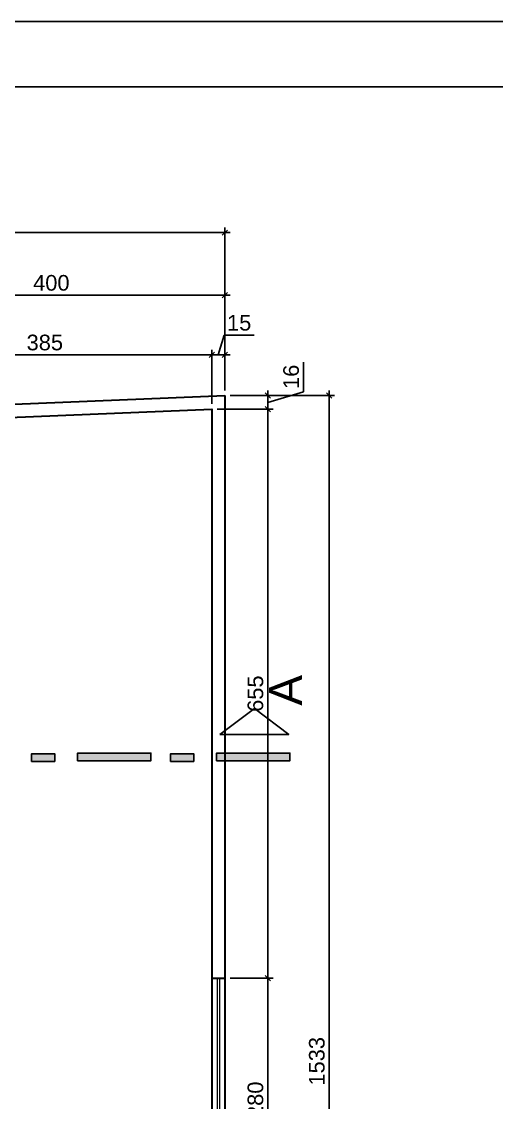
# Model space of a CAD drawing. Extents: x -165 to 197, y 154 to 653.
# Drawn here: x 133.63 to 139.1, y 480.4 to 492.85 of the extents above; entities that cross this region are included whole.
import ezdxf

# ---------------------------------------------------------------- set-up
doc = ezdxf.new("R2010")
doc.units = 0
doc.header["$MEASUREMENT"] = 0
doc.header["$PDMODE"] = 3
doc.header["$PDSIZE"] = 0.1
doc.layers.get('0').update_dxf_attribs({"linetype": 'CONTINUOUS'})
doc.layers.get('DEFPOINTS').update_dxf_attribs({"linetype": 'CONTINUOUS'})
doc.layers.add('AIT-ESQUADRIA 34', color=252, linetype='CONTINUOUS', lineweight=15)
doc.layers.add('AIT-PAREDE', color=4, linetype='CONTINUOUS', lineweight=30)
for name, color, linetype in [('COTA', 1, 'CONTINUOUS'), ('LINHA CORTE', 7, 'CONTINUOUS'), ('MARGEM', 4, 'CONTINUOUS'), ('TEXTO', 190, 'CONTINUOUS')]:
    doc.layers.add(name, color=color, linetype=linetype)
doc.styles.add('ARIAL', font='ARIAL.TTF', dxfattribs={"height": 0.18})
doc.dimstyles.new('Copy of ISO-25', dxfattribs={"dimtxt": 0.18, "dimasz": 0.06, "dimexe": 0.06, "dimexo": 0.06, "dimgap": 0.05, "dimtad": 1, "dimdec": 0, "dimlfac": 100, "dimdsep": 46, "dimtxsty": 'ARIAL', "dimblk1": 'OBLIQUE', "dimblk2": 'OBLIQUE', "dimsah": 1, "dimcen": 2.5, "dimdle": 0.06, "dimclrd": 256, "dimclre": 256, "dimclrt": 256, "dimadec": 0, "dimazin": 0, "dimtfac": 1, "dimtdec": 0, "dimtmove": 1, "dimatfit": 3, "dimldrblk": 'OBLIQUE', "dimfxl": 0, "dimtolj": 1, "dimtzin": 0, "dimlwd": -1, "dimlwe": -1, "dimarcsym": 0})

# ---------------------------------------------------------------- blocks, each defined once
blk = doc.blocks.new('_OBLIQUE')
at = {"color": 0, "linetype": 'ByBlock'}
blk.add_line((-0.5, -0.5), (0.5, 0.5), dxfattribs=at)
blk = doc.blocks.new('*D222')
at = {"layer": 'COTA'}
for p, q in [((137.175, 488.601), (137.175, 473.15)), ((136.528, 488.541), (137.235, 488.541)), ((136.528, 473.21), (137.235, 473.21))]:
    blk.add_line(p, q, dxfattribs=at)
at = {"layer": 'DEFPOINTS', "color": 0}
for p in [(136.468, 488.541), (136.468, 473.21), (137.175, 473.21)]:
    blk.add_point(p, dxfattribs=at)
at = {"layer": 'COTA', "xscale": 0.06, "yscale": 0.06, "zscale": 0.06}
for p, rotation in [((137.175, 488.541), 90), ((137.175, 473.21), 270)]:
    blk.add_blockref('_OBLIQUE', p, dxfattribs=dict(at, rotation=rotation))
at = {"layer": 'COTA', "insert": (137.033, 480.876), "char_height": 0.18, "attachment_point": 5, "rotation": 90, "style": 'ARIAL'}
blk.add_mtext('\\A1;1533', dxfattribs=at)
blk = doc.blocks.new('*D223')
at = {"layer": 'COTA'}
for p, q in [((135.898, 489.009), (135.967, 489.236)), ((135.967, 489.236), (136.309, 489.236)), ((135.823, 488.445), (135.823, 489.069)), ((135.973, 488.601), (135.973, 489.069)), ((136.033, 489.009), (135.763, 489.009))]:
    blk.add_line(p, q, dxfattribs=at)
at = {"layer": 'DEFPOINTS', "color": 0}
for p in [(135.823, 489.009), (135.973, 488.541), (135.823, 488.385)]:
    blk.add_point(p, dxfattribs=at)
at = {"layer": 'COTA', "xscale": 0.06, "yscale": 0.06, "zscale": 0.06, "rotation": 180}
blk.add_blockref('_OBLIQUE', (135.823, 489.009), dxfattribs=at)
at = {"layer": 'COTA', "xscale": 0.06, "yscale": 0.06, "zscale": 0.06}
blk.add_blockref('_OBLIQUE', (135.973, 489.009), dxfattribs=at)
at = {"layer": 'COTA', "insert": (136.138, 489.378), "char_height": 0.18, "attachment_point": 5, "style": 'ARIAL'}
blk.add_mtext('\\A1;15', dxfattribs=at)
blk = doc.blocks.new('*D224')
at = {"layer": 'COTA'}
for p, q in [((131.977, 486.021), (131.977, 489.069)), ((135.823, 488.445), (135.823, 489.069)), ((135.883, 489.009), (131.917, 489.009))]:
    blk.add_line(p, q, dxfattribs=at)
at = {"layer": 'DEFPOINTS', "color": 0}
for p in [(131.977, 489.009), (135.823, 488.385), (131.977, 485.961)]:
    blk.add_point(p, dxfattribs=at)
at = {"layer": 'COTA', "xscale": 0.06, "yscale": 0.06, "zscale": 0.06, "rotation": 180}
blk.add_blockref('_OBLIQUE', (131.977, 489.009), dxfattribs=at)
at = {"layer": 'COTA', "xscale": 0.06, "yscale": 0.06, "zscale": 0.06}
blk.add_blockref('_OBLIQUE', (135.823, 489.009), dxfattribs=at)
at = {"layer": 'COTA', "insert": (133.9, 489.151), "char_height": 0.18, "attachment_point": 5, "style": 'ARIAL'}
blk.add_mtext('\\A1;385', dxfattribs=at)
blk = doc.blocks.new('*D248')
at = {"layer": 'COTA'}
for p, q in [((136.879, 488.586), (136.879, 488.927)), ((136.468, 488.601), (136.468, 488.325)), ((136.468, 488.463), (136.879, 488.586)), ((136.033, 488.541), (136.528, 488.541)), ((135.883, 488.385), (136.528, 488.385))]:
    blk.add_line(p, q, dxfattribs=at)
at = {"layer": 'DEFPOINTS', "color": 0}
for p in [(135.973, 488.541), (135.823, 488.385), (136.468, 488.385)]:
    blk.add_point(p, dxfattribs=at)
at = {"layer": 'COTA', "xscale": 0.06, "yscale": 0.06, "zscale": 0.06}
for p, rotation in [((136.468, 488.541), 90), ((136.468, 488.385), 270)]:
    blk.add_blockref('_OBLIQUE', p, dxfattribs=dict(at, rotation=rotation))
at = {"layer": 'COTA', "insert": (136.737, 488.757), "char_height": 0.18, "attachment_point": 5, "rotation": 90, "style": 'ARIAL'}
blk.add_mtext('\\A1;16', dxfattribs=at)
blk = doc.blocks.new('*D249')
at = {"layer": 'COTA'}
for p, q in [((136.468, 488.445), (136.468, 481.773)), ((135.883, 488.385), (136.528, 488.385)), ((136.033, 481.833), (136.528, 481.833))]:
    blk.add_line(p, q, dxfattribs=at)
at = {"layer": 'DEFPOINTS', "color": 0}
for p in [(135.823, 488.385), (135.973, 481.833), (136.468, 481.833)]:
    blk.add_point(p, dxfattribs=at)
at = {"layer": 'COTA', "xscale": 0.06, "yscale": 0.06, "zscale": 0.06}
for p, rotation in [((136.468, 488.385), 90), ((136.468, 481.833), 270)]:
    blk.add_blockref('_OBLIQUE', p, dxfattribs=dict(at, rotation=rotation))
at = {"layer": 'COTA', "insert": (136.326, 485.109), "char_height": 0.18, "attachment_point": 5, "rotation": 90, "style": 'ARIAL'}
blk.add_mtext('\\A1;655', dxfattribs=at)
blk = doc.blocks.new('*D250')
at = {"layer": 'COTA'}
for p, q in [((136.033, 481.833), (136.528, 481.833)), ((136.468, 481.893), (136.468, 478.973)), ((136.033, 479.033), (136.528, 479.033))]:
    blk.add_line(p, q, dxfattribs=at)
at = {"layer": 'DEFPOINTS', "color": 0}
for p in [(135.973, 481.833), (135.973, 479.033), (136.468, 479.033)]:
    blk.add_point(p, dxfattribs=at)
at = {"layer": 'COTA', "xscale": 0.06, "yscale": 0.06, "zscale": 0.06}
for p, rotation in [((136.468, 481.833), 90), ((136.468, 479.033), 270)]:
    blk.add_blockref('_OBLIQUE', p, dxfattribs=dict(at, rotation=rotation))
at = {"layer": 'COTA', "insert": (136.326, 480.433), "char_height": 0.18, "attachment_point": 5, "rotation": 90, "style": 'ARIAL'}
blk.add_mtext('\\A1;280', dxfattribs=at)
blk = doc.blocks.new('*D312')
at = {"layer": 'COTA'}
for p, q in [((131.917, 489.696), (136.033, 489.696)), ((131.977, 489.069), (131.977, 489.756)), ((135.973, 489.069), (135.973, 489.756))]:
    blk.add_line(p, q, dxfattribs=at)
at = {"layer": 'DEFPOINTS', "color": 0}
for p in [(135.973, 489.696), (131.977, 489.009), (135.973, 489.009)]:
    blk.add_point(p, dxfattribs=at)
at = {"layer": 'COTA', "xscale": 0.06, "yscale": 0.06, "zscale": 0.06, "rotation": 180}
blk.add_blockref('_OBLIQUE', (131.977, 489.696), dxfattribs=at)
at = {"layer": 'COTA', "xscale": 0.06, "yscale": 0.06, "zscale": 0.06}
blk.add_blockref('_OBLIQUE', (135.973, 489.696), dxfattribs=at)
at = {"layer": 'COTA', "insert": (133.975, 489.838), "char_height": 0.18, "attachment_point": 5, "style": 'ARIAL'}
blk.add_mtext('\\A1;400', dxfattribs=at)
blk = doc.blocks.new('*D313')
at = {"layer": 'COTA'}
for p, q in [((136.033, 490.417), (93.263, 490.417)), ((93.323, 489.756), (93.323, 490.477)), ((135.973, 489.756), (135.973, 490.477))]:
    blk.add_line(p, q, dxfattribs=at)
at = {"layer": 'DEFPOINTS', "color": 0}
for p in [(93.323, 490.417), (93.323, 489.696), (135.973, 489.696)]:
    blk.add_point(p, dxfattribs=at)
at = {"layer": 'COTA', "xscale": 0.06, "yscale": 0.06, "zscale": 0.06, "rotation": 180}
blk.add_blockref('_OBLIQUE', (93.323, 490.417), dxfattribs=at)
at = {"layer": 'COTA', "xscale": 0.06, "yscale": 0.06, "zscale": 0.06}
blk.add_blockref('_OBLIQUE', (135.973, 490.417), dxfattribs=at)
at = {"layer": 'COTA', "insert": (114.648, 490.559), "char_height": 0.18, "attachment_point": 5, "style": 'ARIAL'}
blk.add_mtext('\\A1;4265', dxfattribs=at)
blk = doc.blocks.new('*D314')
at = {"layer": 'COTA'}
for p, q in [((137.175, 488.601), (137.175, 473.15)), ((136.528, 488.541), (137.235, 488.541)), ((136.528, 473.21), (137.235, 473.21))]:
    blk.add_line(p, q, dxfattribs=at)
at = {"layer": 'DEFPOINTS', "color": 0}
for p in [(136.468, 488.541), (136.468, 473.21), (137.175, 473.21)]:
    blk.add_point(p, dxfattribs=at)
at = {"layer": 'COTA', "xscale": 0.06, "yscale": 0.06, "zscale": 0.06}
for p, rotation in [((137.175, 488.541), 90), ((137.175, 473.21), 270)]:
    blk.add_blockref('_OBLIQUE', p, dxfattribs=dict(at, rotation=rotation))
at = {"layer": 'COTA', "insert": (137.033, 480.876), "char_height": 0.18, "attachment_point": 5, "rotation": 90, "style": 'ARIAL'}
blk.add_mtext('\\A1;1533', dxfattribs=at)

msp = doc.modelspace()

# ---------------------------------------------------------------- hatches: boundary and pattern name
at = {"layer": 'LINHA CORTE'}
for points in [[(133.748, 484.417), (133.748, 484.328), (134.014, 484.328), (134.014, 484.417)], [(134.278, 484.425), (134.278, 484.336), (135.122, 484.336), (135.122, 484.425)], [(135.348, 484.417), (135.348, 484.328), (135.615, 484.328), (135.615, 484.417)], [(135.878, 484.425), (135.878, 484.336), (136.722, 484.336), (136.722, 484.425)]]:
    msp.add_hatch(color=256, dxfattribs=at).paths.add_polyline_path(points)

# ---------------------------------------------------------------- linework, layer by layer
msp.add_lwpolyline([(89.777, 492.847), (152.777, 492.847), (152.777, 448.297), (89.777, 448.297)], close=True)
at = {"layer": 'AIT-ESQUADRIA 34', "color": 9}
for p, q in [((135.823, 479.033), (135.823, 481.833)), ((135.823, 479.033), (135.823, 481.833)), ((135.883, 481.833), (135.883, 479.033)), ((135.883, 481.833), (135.883, 479.033)), ((135.913, 481.833), (135.913, 479.033)), ((135.913, 481.833), (135.913, 479.033)), ((135.973, 481.833), (135.973, 479.033)), ((135.973, 481.833), (135.973, 479.033))]:
    msp.add_line(p, q, dxfattribs=at)
at = {"layer": 'AIT-PAREDE'}
for p, q in [((135.973, 488.541), (135.973, 481.833)), ((135.973, 488.541), (135.973, 481.833)), ((135.973, 488.541), (135.973, 481.833)), ((135.973, 488.541), (135.973, 481.833)), ((135.823, 488.385), (135.823, 481.833)), ((135.823, 488.385), (135.823, 481.833)), ((135.823, 488.385), (135.823, 481.833)), ((135.823, 481.833), (135.973, 481.833)), ((135.823, 481.833), (135.973, 481.833))]:
    msp.add_line(p, q, dxfattribs=at)
for points in [[(96.323, 486.91), (135.973, 488.541)], [(96.323, 486.91), (135.973, 488.541)], [(135.973, 488.541), (135.973, 473.21), (96.323, 475.076), (96.323, 475.234)], [(96.323, 486.91), (135.973, 488.541)], [(135.973, 488.541), (135.973, 473.21), (96.323, 475.076), (96.323, 475.234)], [(96.323, 486.91), (135.973, 488.541)], [(96.323, 486.76), (135.823, 488.385), (135.823, 473.368), (119.673, 474.131)]]:
    msp.add_lwpolyline(points, dxfattribs=at)
at = {"layer": 'LINHA CORTE'}
for points in [[(135.915, 484.637), (136.71, 484.637), (136.313, 484.94)], [(134.014, 484.328), (133.748, 484.328), (133.748, 484.417), (134.014, 484.417)], [(134.278, 484.336), (135.122, 484.336), (135.122, 484.425), (134.278, 484.425)], [(135.615, 484.328), (135.348, 484.328), (135.348, 484.417), (135.615, 484.417)], [(135.878, 484.336), (136.722, 484.336), (136.722, 484.425), (135.878, 484.425)]]:
    msp.add_lwpolyline(points, close=True, dxfattribs=at)
at = {"layer": 'MARGEM'}
msp.add_lwpolyline([(91.652, 492.097), (152.027, 492.097), (152.027, 449.047), (91.652, 449.047)], close=True, dxfattribs=at)

# ---------------------------------------------------------------- texts
at = {"layer": 'TEXTO', "style": 'ARIAL'}
msp.add_text('A', height=0.381, rotation=90, dxfattribs=at).set_placement((136.863, 484.97))

# ---------------------------------------------------------------- dimensions: what is measured, and where the dimension line sits
at = {"layer": 'COTA'}
for base, p1, p2, picture, middle in [((93.323, 490.417), (135.973, 489.696), (93.323, 489.696), '*D313', (114.648, 490.559)), ((135.973, 489.696), (131.977, 489.009), (135.973, 489.009), '*D312', (133.975, 489.838)), ((135.823, 489.009), (135.973, 488.541), (135.823, 488.385), '*D223', (136.017, 489.378)), ((131.977, 489.009), (135.823, 488.385), (131.977, 485.961), '*D224', (133.9, 489.151))]:
    dim = msp.add_linear_dim(base=base, p1=p1, p2=p2, dimstyle='Copy of ISO-25', dxfattribs=at)
    dim.commit()
    dim.dimension.update_dxf_attribs({"geometry": picture, "text_midpoint": middle})
for base, p1, p2, picture, middle in [((136.468, 488.385), (135.973, 488.541), (135.823, 488.385), '*D248', (136.737, 488.636)), ((137.175, 473.21), (136.468, 488.541), (136.468, 473.21), '*D222', (137.033, 480.876)), ((137.175, 473.21), (136.468, 488.541), (136.468, 473.21), '*D314', (137.033, 480.876)), ((136.468, 481.833), (135.823, 488.385), (135.973, 481.833), '*D249', (136.326, 485.109)), ((136.468, 479.033), (135.973, 481.833), (135.973, 479.033), '*D250', (136.326, 480.433))]:
    dim = msp.add_linear_dim(base=base, p1=p1, p2=p2, angle=90, dimstyle='Copy of ISO-25', dxfattribs=at)
    dim.commit()
    dim.dimension.update_dxf_attribs({"geometry": picture, "text_midpoint": middle})

doc.saveas('drawing.dxf')
